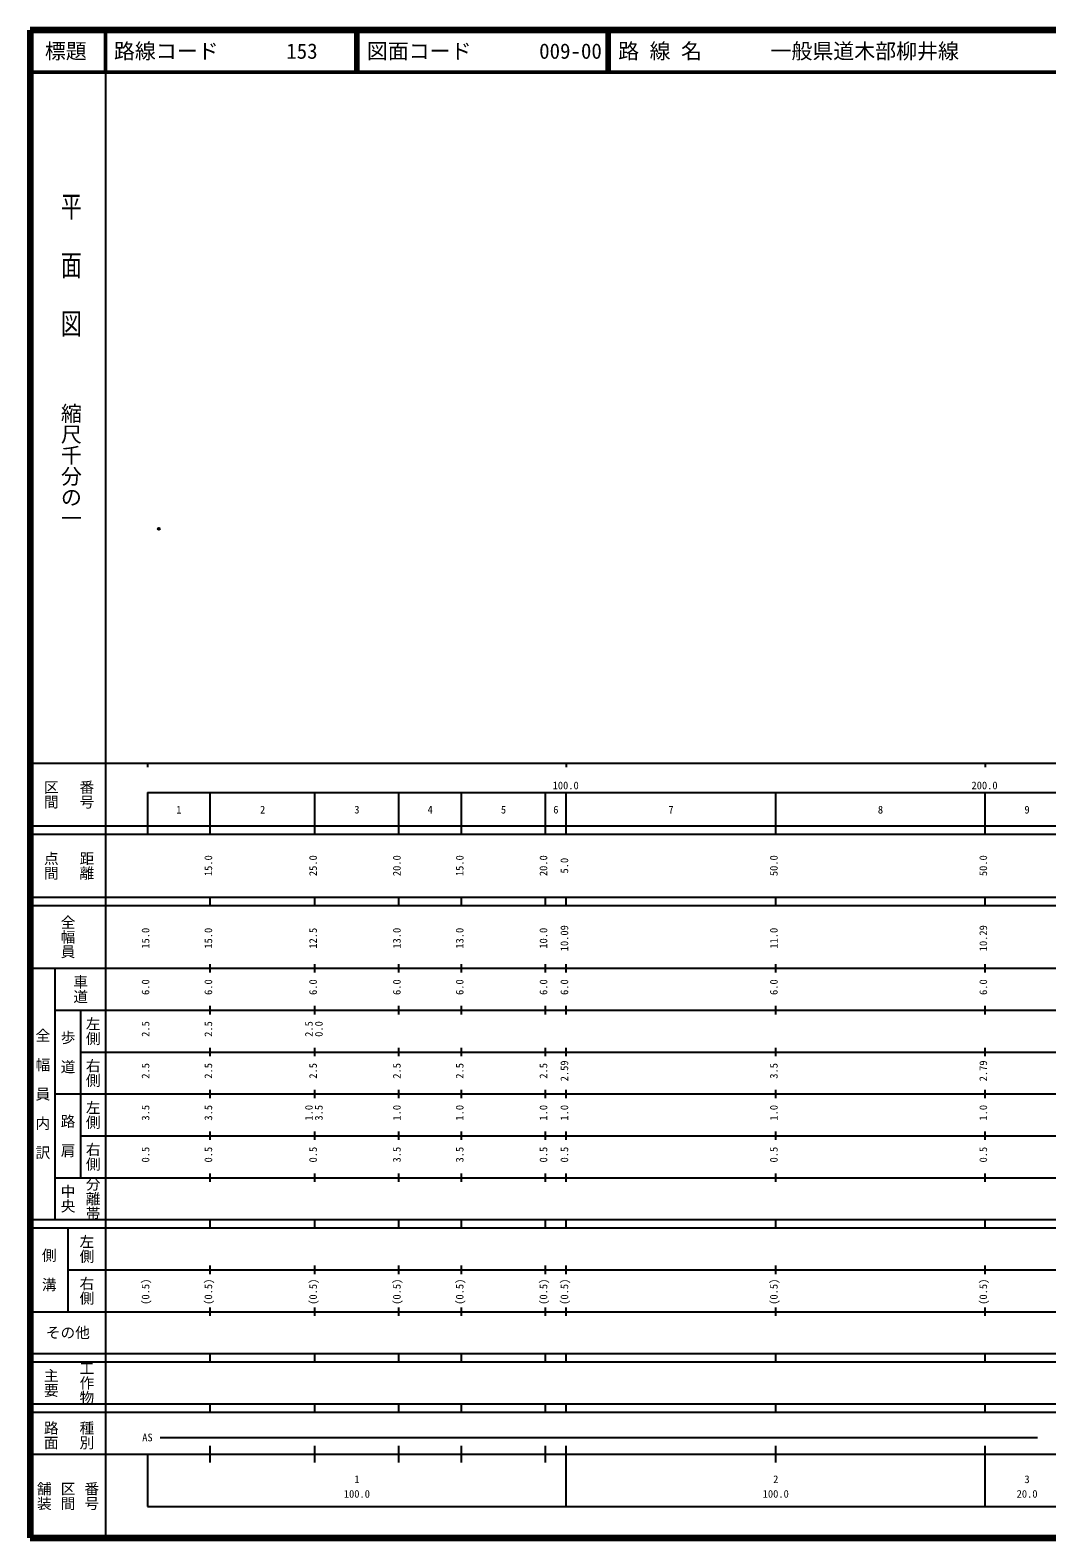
# Model space of a CAD drawing. Units: millimetres on the paper. Extents: x 40 to 680, y 20 to 380.
# Drawn here: x 40 to 282.7, y 20 to 380 of the extents above; entities that cross this region are included whole.
import ezdxf
from ezdxf.enums import TextEntityAlignment as Align

# ---------------------------------------------------------------- set-up
doc = ezdxf.new("R2010")
doc.units = ezdxf.units.MM
doc.header["$PDMODE"] = 32
doc.header["$PDSIZE"] = 0.5
doc.layers.add('M-OTRS', color=6, linetype='Continuous')
doc.layers.add('M-TTL-TXT', color=7, linetype='Continuous')
for name, color, linetype, lineweight in [('M-TTL', 2, 'Continuous', 140), ('M-TTL-BAND', 7, 'Continuous', 25), ('M-TTL-LINE', 7, 'Continuous', 50)]:
    doc.layers.add(name, color=color, linetype=linetype, lineweight=lineweight)
doc.styles.add('@ＭＳ ゴシック', font='')
doc.styles.add('ＭＳ ゴシック', font='')
doc.styles.get('@ＭＳ ゴシック').set_extended_font_data('@MS Gothic')
doc.styles.get('ＭＳ ゴシック').set_extended_font_data('MS Gothic')

msp = doc.modelspace()

# ---------------------------------------------------------------- linework, layer by layer
at = {"layer": 'M-OTRS'}
msp.add_point((70.716, 260.943), dxfattribs=at)
at = {"layer": 'M-TTL'}
for p, q in [((40, 380), (40, 20)), ((680, 380), (40, 380)), ((40, 20), (680, 20))]:
    msp.add_line(p, q, dxfattribs=at)
at = {"layer": 'M-TTL-BAND'}
for p, q in [((58, 370), (58, 20)), ((40, 205), (579, 205)), ((68, 205), (68, 204)), ((168, 205), (168, 204)), ((268, 205), (268, 204)), ((68, 198), (579, 198)), ((68, 198), (68, 188)), ((83, 188), (83, 198)), ((108, 188), (108, 198)), ((128, 188), (128, 198)), ((143, 188), (143, 198)), ((163, 188), (163, 198)), ((168, 188), (168, 198)), ((218, 188), (218, 198)), ((268, 188), (268, 198)), ((40, 190), (579, 190)), ((40, 188), (579, 188)), ((40, 173), (579, 173)), ((83, 171), (83, 173)), ((108, 171), (108, 173)), ((128, 171), (128, 173)), ((143, 171), (143, 173)), ((163, 171), (163, 173)), ((168, 171), (168, 173)), ((218, 171), (218, 173)), ((268, 171), (268, 173)), ((40, 171), (579, 171)), ((40, 156), (579, 156)), ((46, 96), (46, 156)), ((83, 155), (83, 157)), ((108, 155), (108, 157)), ((128, 155), (128, 157)), ((143, 155), (143, 157)), ((163, 155), (163, 157)), ((168, 155), (168, 157)), ((218, 155), (218, 157)), ((268, 155), (268, 157)), ((46, 146), (579, 146)), ((52, 146), (52, 106)), ((83, 145), (83, 147)), ((108, 145), (108, 147)), ((128, 145), (128, 147)), ((143, 145), (143, 147)), ((163, 145), (163, 147)), ((168, 145), (168, 147)), ((218, 145), (218, 147)), ((268, 145), (268, 147)), ((83, 135), (83, 137)), ((108, 135), (108, 137)), ((128, 135), (128, 137)), ((143, 135), (143, 137)), ((163, 135), (163, 137)), ((168, 135), (168, 137)), ((218, 135), (218, 137)), ((268, 135), (268, 137)), ((52, 136), (579, 136)), ((46, 126), (579, 126)), ((83, 125), (83, 127)), ((108, 125), (108, 127)), ((128, 125), (128, 127)), ((143, 125), (143, 127)), ((163, 125), (163, 127)), ((168, 125), (168, 127)), ((218, 125), (218, 127)), ((268, 125), (268, 127)), ((52, 116), (579, 116)), ((83, 115), (83, 117)), ((108, 115), (108, 117)), ((128, 115), (128, 117)), ((143, 115), (143, 117)), ((163, 115), (163, 117)), ((168, 115), (168, 117)), ((218, 115), (218, 117)), ((268, 115), (268, 117)), ((46, 106), (579, 106)), ((83, 105), (83, 107)), ((108, 105), (108, 107)), ((128, 105), (128, 107)), ((143, 105), (143, 107)), ((163, 105), (163, 107)), ((168, 105), (168, 107)), ((218, 105), (218, 107)), ((268, 105), (268, 107)), ((40, 96), (579, 96)), ((40, 94), (579, 94)), ((49, 94), (49, 74)), ((83, 94), (83, 96)), ((108, 94), (108, 96)), ((128, 94), (128, 96)), ((143, 94), (143, 96)), ((163, 94), (163, 96)), ((168, 94), (168, 96)), ((218, 94), (218, 96)), ((268, 94), (268, 96)), ((49, 84), (579, 84)), ((83, 83), (83, 85)), ((108, 83), (108, 85)), ((128, 83), (128, 85)), ((143, 83), (143, 85)), ((163, 83), (163, 85)), ((168, 83), (168, 85)), ((218, 83), (218, 85)), ((268, 83), (268, 85)), ((40, 74), (579, 74)), ((83, 73), (83, 75)), ((108, 73), (108, 75)), ((128, 73), (128, 75)), ((143, 73), (143, 75)), ((163, 73), (163, 75)), ((168, 73), (168, 75)), ((218, 73), (218, 75)), ((268, 73), (268, 75)), ((40, 64), (579, 64)), ((40, 62), (579, 62)), ((83, 62), (83, 64)), ((108, 62), (108, 64)), ((128, 62), (128, 64)), ((143, 62), (143, 64)), ((163, 62), (163, 64)), ((168, 62), (168, 64)), ((218, 62), (218, 64)), ((268, 62), (268, 64)), ((40, 52), (579, 52)), ((83, 50), (83, 52)), ((108, 50), (108, 52)), ((128, 50), (128, 52)), ((143, 50), (143, 52)), ((163, 50), (163, 52)), ((168, 50), (168, 52)), ((218, 50), (218, 52)), ((268, 50), (268, 52)), ((40, 50), (579, 50)), ((71, 44), (280.5, 44)), ((40, 40), (579, 40)), ((68, 40), (68, 27.5)), ((83, 38), (83, 42)), ((108, 38), (108, 42)), ((128, 38), (128, 42)), ((143, 38), (143, 42)), ((163, 38), (163, 42)), ((168, 27.5), (168, 42)), ((218, 38), (218, 42)), ((268, 27.5), (268, 42)), ((68, 27.5), (579, 27.5))]:
    msp.add_line(p, q, dxfattribs=at)
at = {"layer": 'M-TTL-LINE'}
for p, q in [((58, 380), (58, 370)), ((117.75, 380), (117.75, 370)), ((118.25, 380), (118.25, 370)), ((177.75, 380), (177.75, 370)), ((178.25, 380), (178.25, 370)), ((40, 370), (680, 370))]:
    msp.add_line(p, q, dxfattribs=at)

# ---------------------------------------------------------------- texts
at = {"layer": 'M-TTL-BAND', "style": '@ＭＳ ゴシック', "width": 1.4}
msp.add_text('平  面  図', height=3.666, rotation=270, dxfattribs=at).set_placement((49.777, 306.475), align=Align.MIDDLE_RIGHT)
at = {"layer": 'M-TTL-BAND', "style": '@ＭＳ ゴシック'}
msp.add_text('縮尺千分の一', height=3.666, rotation=270, dxfattribs=at).set_placement((49.777, 261.03), align=Align.MIDDLE_RIGHT)
for s, p in [('区間', (45, 197.5)), ('番号', (53.5, 197.5)), ('点間', (45, 180.5)), ('距離', (53.5, 180.5)), ('全幅員', (49, 163.5)), ('車道', (52, 151)), ('左側', (55, 141)), ('全\u3000幅\u3000員\u3000内\u3000訳', (43, 126)), ('歩\u3000道', (49, 136)), ('右側', (55, 131)), ('左側', (55, 121)), ('路\u3000肩', (49, 116)), ('右側', (55, 111)), ('分離帯', (55, 101)), ('中央', (49, 101)), ('左側', (53.5, 89)), ('側\u3000溝', (44.5, 84)), ('右側', (53.5, 79)), ('工作物', (53.5, 57)), ('主要', (45, 57)), ('路面', (45, 44.5)), ('種別', (53.5, 44.5)), ('舗装', (43.333, 30)), ('区間', (49, 30)), ('番号', (54.667, 30))]:
    msp.add_text(s, height=2.566, rotation=270, dxfattribs=at).set_placement(p, align=Align.MIDDLE_CENTER)
at = {"layer": 'M-TTL-BAND', "style": 'ＭＳ ゴシック'}
for s, p in [('100.0', (167.844, 198.195)), ('200.0', (267.844, 198.195)), ('1', (75.5, 192.405)), ('2', (95.5, 192.405)), ('3', (118, 192.405)), ('4', (135.5, 192.405)), ('5', (153, 192.405)), ('6', (165.5, 192.405)), ('7', (193, 192.405)), ('8', (243, 192.405)), ('9', (278, 192.405)), ('AS', (68, 42.5)), ('1', (118, 32.523)), ('2', (218, 32.523)), ('3', (278, 32.523)), ('100.0', (118, 29.033)), ('100.0', (218, 29.033)), ('20.0', (278, 29.033))]:
    msp.add_text(s, height=1.833, dxfattribs=at).set_placement(p, align=Align.BOTTOM_CENTER)
for s, p in [('15.0', (84, 180.5)), ('25.0', (109, 180.5)), ('20.0', (129, 180.5)), ('15.0', (144, 180.5)), ('20.0', (164, 180.5)), ('5.0', (169, 180.5)), ('50.0', (219, 180.5)), ('50.0', (269, 180.5)), ('10.09', (169, 163.174)), ('10.29', (269, 163.174)), ('15.0', (69, 163.174)), ('15.0', (84, 163.174)), ('12.5', (109, 163.174)), ('13.0', (129, 163.174)), ('13.0', (144, 163.174)), ('10.0', (164, 163.174)), ('11.0', (219, 163.174)), ('6.0', (69, 151.5)), ('6.0', (84, 151.5)), ('6.0', (109, 151.5)), ('6.0', (129, 151.5)), ('6.0', (144, 151.5)), ('6.0', (164, 151.5)), ('6.0', (169, 151.5)), ('6.0', (219, 151.5)), ('6.0', (269, 151.5)), ('2.5', (69, 141.5)), ('2.5', (84, 141.5)), ('2.5', (108, 141.5)), ('0.0', (110.37, 141.5)), ('2.5', (69, 131.5)), ('2.5', (84, 131.5)), ('2.5', (109, 131.5)), ('2.5', (129, 131.5)), ('2.5', (144, 131.5)), ('2.5', (164, 131.5)), ('2.59', (169, 131.5)), ('3.5', (219, 131.5)), ('2.79', (269, 131.5)), ('3.5', (69, 121.5)), ('3.5', (84, 121.5)), ('1.0', (108, 121.5)), ('3.5', (110.37, 121.5)), ('1.0', (129, 121.5)), ('1.0', (144, 121.5)), ('1.0', (164, 121.5)), ('1.0', (169, 121.5)), ('1.0', (219, 121.5)), ('1.0', (269, 121.5)), ('0.5', (69, 111.5)), ('0.5', (84, 111.5)), ('0.5', (109, 111.5)), ('3.5', (129, 111.5)), ('3.5', (144, 111.5)), ('0.5', (164, 111.5)), ('0.5', (169, 111.5)), ('0.5', (219, 111.5)), ('0.5', (269, 111.5)), ('(0.5)', (69, 78.764)), ('(0.5)', (84, 78.764)), ('(0.5)', (109, 78.764)), ('(0.5)', (129, 78.764)), ('(0.5)', (144, 78.764)), ('(0.5)', (164, 78.764)), ('(0.5)', (169, 78.764)), ('(0.5)', (219, 78.764)), ('(0.5)', (269, 78.764))]:
    msp.add_text(s, height=1.833, rotation=90, dxfattribs=at).set_placement(p, align=Align.BOTTOM_CENTER)
msp.add_text('その他', height=2.566, dxfattribs=at).set_placement((49, 69), align=Align.MIDDLE_CENTER)
at = {"layer": 'M-TTL-TXT', "style": 'ＭＳ ゴシック'}
msp.add_text('標題', height=3.666, dxfattribs=at).set_placement((48.5, 375), align=Align.MIDDLE_CENTER)
for s, p in [('路線コード', (60, 375)), ('153', (101.142, 375)), ('153', (101.142, 375)), ('153', (101.142, 375)), ('図面コード', (120.38, 375)), ('009-00', (161.521, 375)), ('路 線 名', (180.38, 375)), ('一般県道木部柳井線', (216.734, 375))]:
    msp.add_text(s, height=3.666, dxfattribs=at).set_placement(p, align=Align.MIDDLE_LEFT)

doc.saveas('drawing.dxf')
